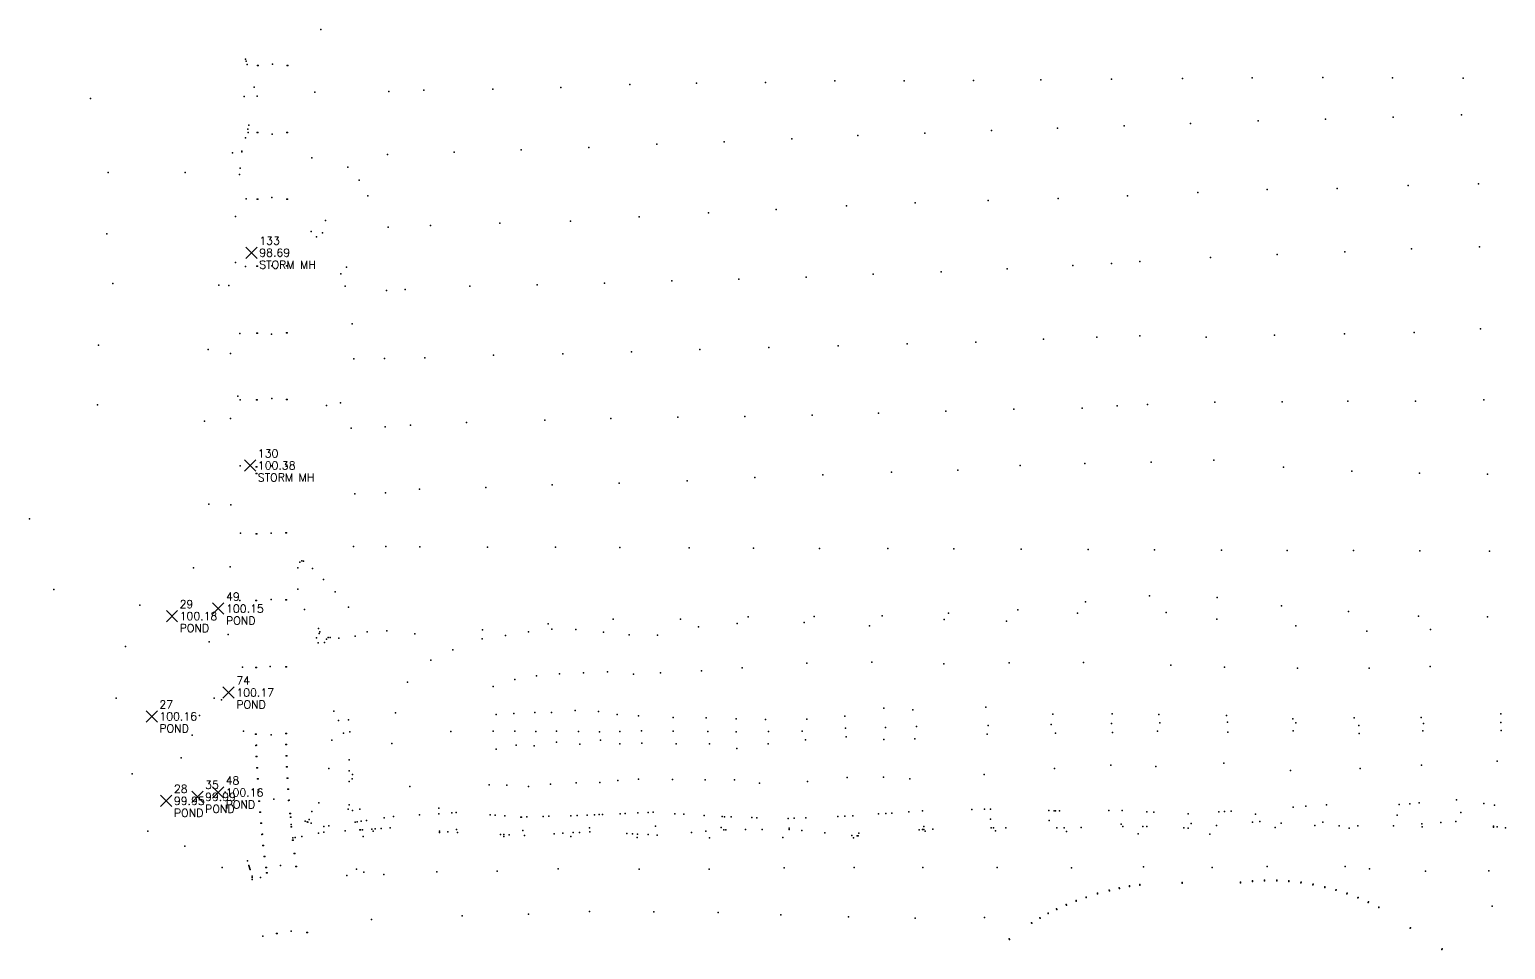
# Model space of a CAD drawing. Header units: feet. Extents: x 18182 to 20399, y 21105 to 22476.
# Drawn here: x 18182 to 19288, y 21105 to 21795 of the extents above; entities that cross this region are included whole.
import ezdxf

# ---------------------------------------------------------------- set-up
doc = ezdxf.new("R2010")
doc.units = ezdxf.units.FT
doc.header["$MEASUREMENT"] = 0
doc.layers.add('V-NODE-TEXT', color=11, linetype='Continuous')
doc.styles.get("Standard").update_dxf_attribs({"font": 'simplex.shx'})

# ---------------------------------------------------------------- blocks, each defined once
blk = doc.blocks.new('*U2413', base_point=(20023.7, 20460, 98.7))
at = {"layer": 'V-NODE-TEXT', "linetype": 'ByBlock', "char_height": 6}
for s, insert, attachment_point in [('133', (20029.5, 20466, 98.7), 7), ('98.69', (20029.5, 20460, 98.7), 4), ('STORM MH', (20029.5, 20454, 98.7), 1)]:
    blk.add_mtext(s, dxfattribs=dict(at, insert=insert, attachment_point=attachment_point))
blk = doc.blocks.new('*U2418', base_point=(20022.7, 20300.5, 100.4))
at = {"layer": 'V-NODE-TEXT', "linetype": 'ByBlock', "char_height": 6}
for s, insert, attachment_point in [('130', (20028.4, 20306.5, 100.4), 7), ('STORM MH', (20028.4, 20294.5, 100.4), 1), ('100.38', (20028.4, 20300.5, 100.4), 4)]:
    blk.add_mtext(s, dxfattribs=dict(at, insert=insert, attachment_point=attachment_point))
blk = doc.blocks.new('*U2476', base_point=(20006.5, 20130.4, 100.2))
at = {"layer": 'V-NODE-TEXT', "linetype": 'ByBlock', "char_height": 6}
for s, insert, attachment_point in [('74', (20012.3, 20136.4, 100.2), 7), ('100.17', (20012.3, 20130.4, 100.2), 4), ('POND', (20012.3, 20124.4, 100.2), 1)]:
    blk.add_mtext(s, dxfattribs=dict(at, insert=insert, attachment_point=attachment_point))
blk = doc.blocks.new('*U2503', base_point=(19998.7, 20193.3, 100.2))
at = {"layer": 'V-NODE-TEXT', "linetype": 'ByBlock', "char_height": 6}
for s, insert, attachment_point in [('49', (20004.5, 20199.3, 100.2), 7), ('100.15', (20004.5, 20193.3, 100.2), 4), ('POND', (20004.5, 20187.3, 100.2), 1)]:
    blk.add_mtext(s, dxfattribs=dict(at, insert=insert, attachment_point=attachment_point))
blk = doc.blocks.new('*U2506', base_point=(19998.6, 20055.5, 100.2))
at = {"layer": 'V-NODE-TEXT', "linetype": 'ByBlock', "char_height": 6}
for s, insert, attachment_point in [('48', (20004.3, 20061.5, 100.2), 7), ('100.16', (20004.3, 20055.5, 100.2), 4), ('POND', (20004.3, 20049.5, 100.2), 1)]:
    blk.add_mtext(s, dxfattribs=dict(at, insert=insert, attachment_point=attachment_point))
blk = doc.blocks.new('*U2521', base_point=(19983.2, 20052.2, 100))
at = {"layer": 'V-NODE-TEXT', "linetype": 'ByBlock', "char_height": 6}
for s, insert, attachment_point in [('35', (19988.9, 20058.2, 100), 7), ('99.99', (19988.9, 20052.2, 100), 4), ('POND', (19988.9, 20046.2, 100), 1)]:
    blk.add_mtext(s, dxfattribs=dict(at, insert=insert, attachment_point=attachment_point))
blk = doc.blocks.new('*U2529', base_point=(19964.1, 20187.7, 100.2))
at = {"layer": 'V-NODE-TEXT', "linetype": 'ByBlock', "char_height": 6}
for s, insert, attachment_point in [('29', (19969.8, 20193.7, 100.2), 7), ('100.18', (19969.8, 20187.7, 100.2), 4), ('POND', (19969.8, 20181.7, 100.2), 1)]:
    blk.add_mtext(s, dxfattribs=dict(at, insert=insert, attachment_point=attachment_point))
blk = doc.blocks.new('*U2532', base_point=(19959.8, 20049.2, 99.9))
at = {"layer": 'V-NODE-TEXT', "linetype": 'ByBlock', "char_height": 6}
for s, insert, attachment_point in [('28', (19965.5, 20055.2, 99.9), 7), ('99.95', (19965.5, 20049.2, 99.9), 4), ('POND', (19965.5, 20043.2, 99.9), 1)]:
    blk.add_mtext(s, dxfattribs=dict(at, insert=insert, attachment_point=attachment_point))
blk = doc.blocks.new('*U2535', base_point=(19948.8, 20112.5, 100.2))
at = {"layer": 'V-NODE-TEXT', "linetype": 'ByBlock', "char_height": 6}
for s, insert, attachment_point in [('27', (19954.6, 20118.5, 100.2), 7), ('POND', (19954.6, 20106.5, 100.2), 1), ('100.16', (19954.6, 20112.5, 100.2), 4)]:
    blk.add_mtext(s, dxfattribs=dict(at, insert=insert, attachment_point=attachment_point))

msp = doc.modelspace()

# ---------------------------------------------------------------- linework, layer by layer
at = {"color": 0, "linetype": 'ByBlock', "lineweight": -2, "transparency": 16777216}
for p, q in [((18344.1, 21623.2, -901.3), (18352.6, 21631.7, -901.3)), ((18344.1, 21631.7, -901.3), (18352.6, 21623.2, -901.3)), ((18343.1, 21463.7, -899.6), (18351.5, 21472.2, -899.6)), ((18343.1, 21472.2, -899.6), (18351.5, 21463.7, -899.6)), ((18284.5, 21350.9, -899.8), (18292.9, 21359.3, -899.8)), ((18284.5, 21359.3, -899.8), (18292.9, 21350.9, -899.8)), ((18319.1, 21356.5, -899.8), (18327.6, 21365, -899.8)), ((18319.1, 21365, -899.8), (18327.6, 21356.5, -899.8)), ((18326.9, 21293.6, -899.8), (18335.4, 21302, -899.8)), ((18326.9, 21302, -899.8), (18335.4, 21293.6, -899.8)), ((18269.2, 21275.7, -899.8), (18277.7, 21284.2, -899.8)), ((18269.2, 21284.2, -899.8), (18277.7, 21275.7, -899.8)), ((18303.5, 21215.4, -900), (18312, 21223.8, -900)), ((18303.5, 21223.8, -900), (18312, 21215.4, -900)), ((18319, 21218.7, -899.8), (18327.5, 21227.2, -899.8)), ((18319, 21227.2, -899.8), (18327.5, 21218.7, -899.8)), ((18280.1, 21212.4, -900.1), (18288.6, 21220.8, -900.1)), ((18280.1, 21220.8, -900.1), (18288.6, 21212.4, -900.1))]:
    msp.add_line(p, q, dxfattribs=at)
for p in [(18400.2, 21794.8, -902.5), (18343.8, 21772.6, -903.2), (18344.3, 21771.1, -903.2), (18345.1, 21768.5, -903.1), (18352.7, 21767.9, -902.9), (18353.2, 21767.9, -903.4), (18364.1, 21768.8, -903.1), (18375, 21767.8, -903.4), (18375.5, 21767.8, -902.9), (18681.8, 21754.6, -905.1), (18733.7, 21755.1, -905.1), (18785.6, 21756.2, -905.3), (18837.5, 21756.4, -905.5), (18889.6, 21756.6, -905.5), (18940.1, 21757, -905.9), (18993.1, 21757.5, -906.6), (19046.2, 21758.1, -906.9), (19098.5, 21758.5, -907), (19151.4, 21758.9, -907.1), (19203.6, 21758.6, -907), (19256.7, 21758.3, -906.6), (18227.7, 21743.1, -902.2), (18342.9, 21744.6, -902.5), (18350.4, 21751.5, -902.8), (18352.5, 21744.7, -902.7), (18395.8, 21747.8, -900.3), (18451.2, 21748.2, -904.3), (18477.4, 21749.2, -904.8), (18529.1, 21750, -905), (18580.1, 21751.4, -905), (18632, 21753.5, -905.1), (18346.4, 21723, -902.4), (18952.4, 21720.8, -906.1), (19002.6, 21722.7, -906.7), (19052.2, 21724.4, -906.7), (19102.9, 21726.3, -906.7), (19153.4, 21727.7, -906.7), (19204.2, 21729.2, -906.6), (19255.3, 21730.8, -906.6), (18343.8, 21713.5, -902.3), (18345.6, 21720, -902.3), (18345.7, 21717.7, -902.4), (18352.6, 21717.6, -902.5), (18353.1, 21717.6, -903), (18363.7, 21716.4, -902.9), (18374.8, 21717.7, -903), (18375.3, 21717.7, -902.5), (18702.7, 21710.5, -904.8), (18753.3, 21712.9, -905), (18802.8, 21715.4, -905.3), (18853, 21717.2, -905.5), (18903, 21719, -905.6), (18334.1, 21702.3, -902.9), (18341, 21703.6, -902.1), (18341, 21703, -902.1), (18393.4, 21698.5, -900.6), (18450.2, 21701.1, -904.2), (18500.2, 21702.9, -904.8), (18550.5, 21704.6, -904.9), (18601.2, 21706.4, -905), (18652.1, 21708.9, -904.8), (18240.8, 21687.7, -901.6), (18298.6, 21687.7, -902), (18339.8, 21690.8, -902.1), (18420.5, 21691.5, -902), (18339.3, 21686, -902.1), (18428.9, 21681.8, -903.1), (19215.5, 21677.8, -905.5), (19268.2, 21679, -905.7), (18344.2, 21667.9, -901.8), (18352.5, 21667.5, -901.9), (18353, 21667.5, -902.4), (18363.6, 21668.8, -902.2), (18374.7, 21667.7, -902.5), (18375.2, 21667.7, -902), (18435.4, 21670.1, -903.5), (18900.6, 21666.5, -905.4), (18953.1, 21668, -905.7), (19005.1, 21670.2, -906.5), (19057.8, 21672.5, -906.3), (19109.6, 21674.9, -905.5), (19162.2, 21675.6, -905.3), (18336.4, 21654.6, -902.1), (18639, 21654.3, -904.9), (18691, 21657.3, -904.8), (18741.6, 21660, -904.8), (18794.3, 21662.5, -905), (18845.9, 21664.8, -905.2), (18393, 21643.3, -899.8), (18403.8, 21651.7, -899.8), (18450.8, 21646.6, -904), (18482.5, 21648, -904.5), (18534.4, 21649.6, -904.6), (18587.4, 21651.2, -904.8), (18239.8, 21641.6, -901.4), (18397, 21639.3, -899.6), (18401.4, 21642.5, -899.9), (19067.2, 21623.8, -904.7), (19117.2, 21626.1, -903.9), (19167.9, 21628.2, -903.9), (19217.9, 21630.4, -903.8), (19268.8, 21631.9, -904), (18336.4, 21620.1, -901.8), (18343.9, 21617.2, -901.8), (18352.3, 21617.4, -901.4), (18352.8, 21617.4, -901.9), (18363.5, 21617.7, -901.7), (18374.5, 21617.7, -901.9), (18375, 21617.7, -901.4), (18415.2, 21611.6, -900.7), (18419.4, 21616.6, -901.4), (18814.4, 21611.5, -905), (18865.2, 21613.2, -905.2), (18914.8, 21615.3, -905.2), (18964.1, 21617.9, -905.6), (18993, 21619.5, -906.3), (19014.2, 21620.8, -905.8), (18244.4, 21604.5, -901.3), (18323.9, 21603.1, -901.5), (18331.4, 21602.8, -902), (18418.4, 21602.5, -901.1), (18449.6, 21599.2, -903.9), (18463.4, 21599.8, -904), (18512, 21602.3, -904.4), (18562.4, 21603.3, -904.5), (18612.9, 21604.7, -904.5), (18663.3, 21606.3, -904.7), (18713.6, 21607.7, -904.8), (18764.2, 21609.1, -904.9), (18339.6, 21567, -900.6), (18352.2, 21567.2, -900.8), (18352.7, 21567.2, -901.3), (18363.2, 21566.5, -901.1), (18374.5, 21567.5, -901.4), (18375, 21567.5, -900.9), (18423.7, 21574.2, -901.9), (19115.2, 21565.7, -902.7), (19167.7, 21566.6, -901.9), (19220, 21567.6, -901.9), (19269.6, 21570.5, -901.8), (18233.7, 21558.1, -900.1), (18315.7, 21554.9, -901.1), (18684.5, 21555, -904.6), (18736.2, 21556.4, -904.7), (18788, 21557.7, -904.9), (18839.8, 21559.2, -905.1), (18891.4, 21560.5, -905.1), (18941.9, 21562.8, -905.3), (18981.9, 21564.3, -906), (19014.3, 21565.2, -905.4), (19063.9, 21564.1, -903.6), (18332.6, 21551.9, -901.3), (18424.9, 21547.9, -902.1), (18447.9, 21548.1, -903.6), (18478.1, 21548.7, -904.1), (18529.8, 21550.6, -904.2), (18581.7, 21551.8, -904.3), (18633.2, 21553.3, -904.5), (18232.9, 21513.4, -900.1), (18338.1, 21520, -901), (18339.9, 21517.2, -901), (18352, 21517.1, -900.3), (18352.5, 21517.1, -900.8), (18363.4, 21518.3, -900.5), (18374.4, 21517.5, -900.8), (18374.9, 21517.5, -900.3), (18404.6, 21512.9, -900.6), (18415.1, 21514.9, -901.3), (18970.9, 21510.9, -905.3), (18997.2, 21512.6, -905.7), (19020.1, 21513.6, -905.4), (19070.5, 21515.4, -903.7), (19121, 21515.7, -902.5), (19170.1, 21516.1, -901), (19221, 21516.3, -900.5), (19272.2, 21517.1, -900.6), (18313, 21501.2, -901.1), (18332.5, 21503.1, -901.3), (18509.5, 21500.2, -904.2), (18568.1, 21502.1, -904.2), (18617.6, 21503.3, -904.4), (18667.9, 21504.3, -904.5), (18718.2, 21504.7, -904.6), (18768.5, 21505.8, -904.7), (18818.3, 21507.3, -904.8), (18868.7, 21508.6, -905), (18919.9, 21510.1, -905.1), (18422.9, 21496.1, -902), (18448.4, 21497, -903.5), (18467.4, 21498.3, -903.6), (18339.7, 21467.8, -900.5), (18351.8, 21467, -899.9), (18352.3, 21467, -900.4), (18363.3, 21467.8, -900), (18374.3, 21467.5, -900.3), (18374.8, 21467.5, -899.8), (18924.5, 21468, -905.1), (18973.1, 21469.6, -905), (19022.7, 21470.6, -905.5), (19069.6, 21471.9, -904.2), (19122, 21466.8, -902.6), (18351.8, 21462.1, -899.8), (18352.3, 21462.1, -900.3), (18674.8, 21456.6, -904.4), (18725.6, 21459, -904.6), (18776.7, 21460.9, -904.5), (18828, 21463, -904.6), (18877.8, 21464.6, -904.9), (19173.1, 21463.7, -901.1), (19223.8, 21462.3, -900), (19275, 21461.6, -899.8), (18425.7, 21446.8, -901.8), (18448.8, 21447.5, -903), (18474.2, 21450.3, -903.6), (18523.9, 21451.6, -903.9), (18573.6, 21453.4, -903.9), (18624, 21454.8, -904.2), (18316.2, 21438.9, -900.4), (18332.8, 21438.4, -900.7), (18181.9, 21427.9, -899.7), (18340, 21417.2, -900), (18351.7, 21416.9, -899.2), (18352.2, 21416.9, -899.7), (18363.1, 21417.3, -899.5), (18374.1, 21417.5, -899.7), (18374.6, 21417.5, -899.2), (18424.7, 21407.4, -901.4), (18449, 21407.2, -902.9), (18474.4, 21407.1, -903.2), (18525.2, 21406.9, -903.3), (18576.1, 21406.7, -903.4), (18624.5, 21406.5, -903.6), (18676.4, 21406.3, -904.4), (18724.7, 21406.1, -904.6), (18774.2, 21405.9, -904.8), (18825.2, 21405.7, -904.6), (18874.9, 21405.5, -904.7), (18925.4, 21405.3, -904.9), (18975.4, 21405.1, -905), (19025.2, 21404.8, -905.5), (19075.5, 21404.6, -905.5), (19124.6, 21404.4, -903.5), (19174.5, 21404.2, -901.9), (19224.1, 21404, -900.5), (19276.4, 21403.8, -899.9), (18304.8, 21391.2, -900), (18332.2, 21392.1, -899.9), (18382.9, 21391.2, -898.8), (18384.5, 21395.6, -898.9), (18385.9, 21396.6, -898.9), (18387.2, 21396.3, -898.9), (18394, 21390.8, -899.1), (18402.2, 21382.5, -899.4), (18200.1, 21375.1, -898.9), (18339.5, 21366.9, -899.3), (18351.6, 21366.8, -898.6), (18352.1, 21366.8, -899.1), (18363, 21367.6, -899), (18374, 21367.3, -899.1), (18374.5, 21367.3, -898.6), (18383.1, 21375.2, -898.7), (18410.9, 21373.2, -900), (19021.6, 21370.2, -905.2), (19072.1, 21369.1, -905.3), (18264.6, 21363.3, -899.6), (18388.1, 21360.1, -898.8), (18420.9, 21361.7, -900.7), (18870.9, 21357.2, -904.7), (18922.9, 21359.9, -904.9), (18967.5, 21357.2, -904.7), (18973.5, 21365.8, -905), (19034, 21357.8, -904.9), (19120.5, 21362.9, -904.3), (19170.7, 21358.6, -902.2), (18398.4, 21345.7, -899), (18521.5, 21344.9, -902.3), (18570.8, 21349.4, -902.3), (18573.5, 21345.2, -901.6), (18591.3, 21345, -902.1), (18619.5, 21352.7, -903), (18669.8, 21352.9, -904.1), (18683.4, 21347.1, -904.1), (18712.3, 21349.6, -904.2), (18720.5, 21354.5, -904.5), (18762.7, 21350.4, -904), (18770.2, 21354.9, -904.2), (18811.7, 21347.9, -903.4), (18821, 21355.2, -904.4), (18867.6, 21352.5, -904.4), (18914.4, 21351.2, -904.5), (19072, 21352.9, -904.5), (19131.3, 21347.8, -903.2), (19223.2, 21355.1, -900.9), (19232.2, 21345.1, -900.2), (19274.9, 21354.6, -900), (18316.6, 21335.8, -900.1), (18330.9, 21341.3, -899.8), (18397, 21338.8, -898.9), (18398.2, 21335, -898.9), (18399.1, 21342, -899), (18399.6, 21343.4, -899), (18403.1, 21335.3, -899.1), (18404.5, 21337.9, -899.1), (18405.8, 21339, -899.2), (18407.2, 21339.2, -899.4), (18413.8, 21338.7, -899.9), (18425.9, 21340.2, -900.6), (18435, 21343.3, -901.3), (18449.7, 21344, -902.5), (18470.8, 21341.9, -902.6), (18521.3, 21338.1, -901.6), (18538.8, 21340.5, -901.2), (18556, 21343.3, -901.3), (18612.1, 21343.2, -902.4), (18631.3, 21341, -902.8), (18652.7, 21340.8, -903.2), (19184.5, 21343.9, -901.4), (18253.8, 21332.4, -899.3), (18482.8, 21322.2, -901.5), (18499.2, 21329.8, -901.3), (18341.5, 21316.9, -898.8), (18351.5, 21316.6, -898.1), (18352, 21316.6, -898.6), (18362.3, 21317.3, -898.4), (18373.9, 21317.2, -898.6), (18374.4, 21317.2, -898.1), (18579.3, 21311.9, -891.5), (18597.2, 21312.6, -892.5), (18615.2, 21313.3, -894.3), (18634.7, 21311.7, -895), (18655, 21312.6, -895.7), (18685.6, 21314.1, -896), (18716, 21316.4, -895.4), (18764.5, 21319.8, -894.4), (18813.4, 21320.6, -895.3), (18867.4, 21319.4, -895.9), (18916.2, 21320.2, -896.3), (18972, 21320.4, -895.1), (19037.4, 21318.3, -893.5), (19077.6, 21316.9, -893.8), (19132.5, 21316.1, -893.7), (19186.2, 21316.2, -894), (19232, 21317.3, -893.6), (18465.3, 21305.6, -901.1), (18529.5, 21302.4, -890.5), (18545.7, 21307.7, -890.5), (18562, 21310.3, -891), (18246.9, 21293.6, -899.4), (18320.2, 21293.7, -900.7), (18325.7, 21292.4, -900.7), (18309.2, 21280.7, -900.6), (18409.9, 21283.9, -899), (18456.2, 21282.7, -900.2), (18531.8, 21281.3, -882.9), (18545, 21282.1, -880.7), (18560.6, 21282.9, -880.3), (18573.2, 21282.9, -880.8), (18590.9, 21284.4, -882.4), (18608.4, 21283.6, -884.2), (18622.3, 21281.3, -885.1), (18638.5, 21280.4, -886.7), (18664.4, 21279.2, -887.1), (18689.1, 21278.8, -886.3), (18711.7, 21278.2, -884.4), (18793, 21280.2, -882), (18822.3, 21286.2, -884.4), (18844, 21284.8, -885.2), (18898.9, 21286.8, -886), (18948.9, 21281.6, -884.5), (18993.4, 21281.8, -882.4), (19028.5, 21281.4, -881.4), (19079.1, 21280.7, -881.8), (19128.9, 21278.1, -881), (19175, 21278.9, -880.9), (19225.2, 21279.2, -882.9), (19284.9, 21281.8, -884), (18342.2, 21268.9, -898.3), (18373.9, 21267.1, -898), (18374.4, 21267.1, -897.5), (18413.6, 21276.8, -899.1), (18417.2, 21267.3, -899.5), (18421, 21277.4, -899.7), (18422, 21268.4, -899.7), (18497.8, 21268.6, -891), (18529.5, 21268.9, -881.5), (18545.6, 21268.8, -879.5), (18561.5, 21268.7, -879.3), (18576.9, 21268.9, -880), (18593.4, 21268.5, -881.8), (18609.2, 21268.4, -883.4), (18624.5, 21268.5, -885), (18640.7, 21269.1, -886.1), (18664.4, 21268.9, -886.6), (18690.3, 21268.6, -885.2), (18711.5, 21268.4, -883.8), (18733.5, 21277.5, -883.1), (18735.8, 21268.5, -882.2), (18761.1, 21268.9, -880.3), (18764.7, 21277.8, -881), (18793.7, 21271, -881.4), (18823.6, 21271.5, -883.7), (18846.8, 21272.3, -884.9), (18900.5, 21273.1, -885.3), (18947.7, 21273.8, -884.3), (18951.1, 21267.3, -884.8), (18993.1, 21274.5, -881.9), (18993.8, 21267.8, -882.2), (19027.6, 21268.9, -881.8), (19029.2, 21275.1, -881.1), (19079.9, 21275.7, -881.4), (19080.2, 21268.1, -882.2), (19129.1, 21269.2, -881.1), (19131.1, 21275.1, -880.4), (19178.4, 21273.1, -880), (19178.7, 21267, -881.4), (19226.3, 21269.2, -883.2), (19227, 21274.7, -882.4), (19284.9, 21275.3, -883.4), (19285.1, 21269.4, -883.8), (18303.9, 21265.8, -900.4), (18351.3, 21266.6, -897.6), (18351.6, 21258.2, -897.5), (18351.8, 21266.6, -898.1), (18352.1, 21258.3, -898), (18362.9, 21266.1, -897.8), (18374.1, 21258.8, -898), (18374.6, 21258.8, -897.5), (18408.6, 21262.1, -898.6), (18453.6, 21259.6, -899.9), (18546.8, 21258.4, -880.3), (18560.2, 21257.8, -880.3), (18577, 21260.6, -881), (18594.3, 21259.2, -882.9), (18609.8, 21262.2, -884.3), (18624.4, 21259.5, -886.3), (18640.8, 21259.8, -886.9), (18666.7, 21259.5, -887.2), (18691.7, 21259.3, -885.5), (18712, 21255.9, -885.1), (18735.5, 21259.3, -882.9), (18763.5, 21262.4, -881), (18794, 21264.7, -881.9), (18822.4, 21262.7, -884.6), (18845.6, 21263.2, -885.7), (18899.7, 21266.5, -885.7), (18295.5, 21249, -900.2), (18351.9, 21249.9, -897.4), (18352.4, 21249.9, -897.9), (18374.3, 21250.4, -897.9), (18374.8, 21250.4, -897.4), (18421.5, 21247.4, -899.3), (18531.8, 21255.4, -882.3), (19077.3, 21245, -890.8), (19282.1, 21246.5, -891), (18258.8, 21236.9, -898.9), (18352.2, 21241.5, -897.3), (18352.7, 21241.5, -897.8), (18374.6, 21242.1, -897.8), (18375, 21233.7, -897.7), (18375.1, 21242.1, -897.3), (18375.5, 21233.7, -897.2), (18406.3, 21241, -897.9), (18421.5, 21239.2, -899.2), (18423.9, 21236.5, -899.2), (18794.8, 21234.1, -891.3), (18822, 21234.3, -892.6), (18897.6, 21236.4, -894.2), (18950.2, 21240.8, -892.2), (18992.6, 21243.4, -890), (19026.2, 21242.4, -890.8), (19127.1, 21239.5, -892.4), (19179.3, 21240.8, -892.4), (19225.5, 21243.4, -893), (18328.5, 21223.1, -898.5), (18352.7, 21233.2, -897.2), (18353.2, 21233.2, -897.7), (18353.2, 21224.8, -897.1), (18353.7, 21224.8, -897.6), (18375.5, 21225.4, -897.6), (18376, 21225.4, -897.1), (18421.4, 21231.1, -898.9), (18423.8, 21233.1, -899.1), (18467, 21227.5, -898.8), (18526.5, 21228.7, -891), (18539.7, 21228.5, -890.4), (18555.9, 21227.3, -891.1), (18572.4, 21229.2, -891.6), (18591.6, 21230.2, -892.5), (18609.4, 21230.3, -893.8), (18622.9, 21231.8, -894), (18638.3, 21233, -894), (18664, 21232.6, -893.8), (18688.4, 21232.5, -892.7), (18710.3, 21232.4, -891.5), (18729.2, 21230, -892), (18765.2, 21231.1, -891.7), (18841.8, 21233.1, -893.9), (18344.4, 21216.6, -897.1), (18353.8, 21216.5, -897), (18354.3, 21216.5, -897.5), (18365, 21217.8, -897.3), (18376.1, 21217, -897.5), (18376.6, 21217.1, -897), (18398.8, 21215.1, -897.3), (18421.5, 21213.6, -898.4), (19129.1, 21212, -902.9), (19138.8, 21212.6, -902.7), (19154.3, 21213.7, -902.4), (19208.6, 21213.8, -903.4), (19216.6, 21214.5, -903.3), (19223.7, 21215.1, -903.3), (19251.7, 21217.5, -903.1), (19272.1, 21214.6, -903.7), (19280.1, 21213.4, -903.9), (18354.5, 21208.1, -896.9), (18355, 21208.2, -897.4), (18376.9, 21207.1, -897.4), (18377.4, 21207.1, -896.9), (18377.5, 21204.5, -896.9), (18377.7, 21204.5, -896.9), (18388.5, 21201.4, -897), (18390.1, 21200.9, -897), (18390.6, 21200.7, -897), (18391.4, 21202.6, -897), (18393.5, 21208.6, -896.9), (18420.8, 21210.5, -898.2), (18424.1, 21209.3, -898.5), (18426.1, 21200.7, -898.1), (18427.5, 21200.9, -898.2), (18429.4, 21210.4, -898.9), (18430.6, 21201.4, -898.3), (18434.6, 21201.9, -898.5), (18447.7, 21203.8, -899.1), (18454.8, 21204.8, -899.4), (18474.3, 21206.1, -899.1), (18488.8, 21211.2, -898.6), (18488.8, 21207, -898.8), (18498.5, 21207.6, -898.6), (18501.7, 21207.8, -898.6), (18527.2, 21206.1, -899), (18531, 21205.8, -899.1), (18538.2, 21205.4, -899.2), (18550.2, 21204.5, -899.4), (18550.7, 21204.5, -899.4), (18554.7, 21204.6, -899.6), (18566.9, 21205, -900), (18571.2, 21205.1, -900.2), (18587.6, 21205.5, -900.8), (18592.4, 21205.7, -900.9), (18599.8, 21205.9, -901.2), (18605.4, 21206.1, -901.1), (18608.9, 21206.3, -901.1), (18611.5, 21206.4, -901.1), (18624.6, 21207, -901), (18628.4, 21207.1, -901), (18638, 21207.6, -900.9), (18645.7, 21207.9, -900.8), (18649.3, 21208.1, -900.8), (18665.6, 21207, -900.9), (18672.4, 21206.6, -901), (18687.6, 21205.6, -901.1), (18701.1, 21204.8, -901.3), (18702.9, 21204.7, -901.3), (18707.9, 21204.6, -901.3), (18723.3, 21204.2, -901.4), (18727.2, 21204, -901.4), (18750.7, 21203.4, -901.5), (18755.2, 21203.6, -901.5), (18763.8, 21203.9, -901.6), (18787.8, 21204.9, -901.7), (18793.2, 21205.1, -901.7), (18799.1, 21205.4, -901.7), (18818.4, 21206.8, -901.9), (18823.8, 21207.2, -902), (18828.2, 21207.5, -902), (18841, 21208.5, -902.1), (18851.3, 21209.2, -902.2), (18888.2, 21210.1, -902.7), (18897.9, 21210.4, -902.8), (18902.3, 21210.5, -902.9), (18902.4, 21202.9, -904.2), (18946.1, 21209.3, -904), (18946.2, 21201.9, -904.8), (18950, 21209.2, -904.1), (18951, 21209.2, -904), (18954.1, 21209.2, -904), (18991, 21209.3, -902.9), (19001.1, 21209.3, -902.6), (19019.4, 21208.4, -903.3), (19024.8, 21208.1, -903.5), (19050.5, 21206.8, -904.4), (19073.5, 21208.4, -903.9), (19077.6, 21208.6, -903.9), (19082.8, 21209, -903.8), (19098.7, 21200.6, -904.6), (19100.9, 21206.6, -905.1), (19104.1, 21201.1, -904.6), (19151.4, 21200.6, -904.2), (19207.2, 21206, -905), (19251.2, 21201.2, -903.6), (19254.8, 21207.8, -905.1), (18270.5, 21193.8, -899.6), (18355.2, 21199.8, -896.9), (18355.7, 21199.9, -897.4), (18356, 21191.5, -896.8), (18356.5, 21191.6, -897.3), (18377.9, 21197.1, -897.3), (18378.1, 21199, -896.8), (18378.3, 21197.2, -896.8), (18386.1, 21190, -896.8), (18393.1, 21200, -897), (18398.4, 21192.3, -896.9), (18402.5, 21197.3, -897), (18402.5, 21193.1, -896.9), (18406.3, 21197.9, -897.2), (18418.4, 21194.1, -897.8), (18429.4, 21194.8, -898.4), (18430, 21194.9, -898.4), (18431.4, 21194.9, -898.5), (18432.1, 21189.8, -898.5), (18438.6, 21195.4, -898.9), (18439.6, 21193.8, -899.2), (18441, 21195.6, -899), (18445.4, 21195.8, -899.3), (18452.3, 21196.3, -899.6), (18489.1, 21193.9, -899.8), (18489.1, 21192.8, -899.7), (18495.4, 21193.5, -899.9), (18502, 21195.1, -899.9), (18502.7, 21193, -899.9), (18535, 21191.5, -900.8), (18537.4, 21191.4, -900.9), (18537.4, 21189.8, -900.7), (18541.4, 21191.2, -901), (18551.8, 21194.3, -900.8), (18552.9, 21190.7, -901.3), (18575.2, 21191.9, -901.8), (18581.7, 21192.3, -901.9), (18587.7, 21189.8, -902.2), (18589.5, 21192.8, -902.1), (18594.2, 21193, -902.2), (18601.7, 21196.4, -902.5), (18601.9, 21193.5, -902.4), (18629.7, 21192.1, -902.7), (18633.9, 21191.9, -902.7), (18637.6, 21191.7, -902.8), (18645.7, 21191.3, -902.9), (18651.2, 21197.7, -902.9), (18652.4, 21190.9, -902.9), (18678.2, 21193, -903), (18689, 21193.9, -903), (18700.5, 21196.7, -903.2), (18702.5, 21195, -903.1), (18704, 21195, -903.1), (18718.7, 21195.1, -903.3), (18731.2, 21195.1, -903.4), (18751.3, 21196.1, -903.6), (18751.3, 21195.2, -903.7), (18760.8, 21194.3, -903.7), (18778, 21192.7, -903.8), (18798.4, 21190.7, -903.9), (18802.3, 21190.4, -904), (18803.2, 21190.5, -904), (18803.5, 21192.5, -904), (18848.9, 21194.8, -904), (18851.4, 21195.1, -904), (18852.3, 21197.3, -904), (18852.4, 21195.2, -904), (18853.4, 21193.9, -903.7), (18859, 21195.3, -904), (18902.7, 21196.3, -904.1), (18904.5, 21196.3, -904.1), (18906, 21194.2, -904.2), (18913.7, 21196.3, -904.2), (18951.9, 21196.4, -904.5), (18957.5, 21196.5, -904.5), (18959.2, 21193.7, -904.7), (18970.3, 21196.7, -904.6), (19000.2, 21199.2, -904.9), (19001.6, 21197.3, -904.7), (19013.1, 21192, -904.9), (19016.6, 21197.5, -904.8), (19019.5, 21197.4, -904.8), (19047.3, 21196.3, -904.9), (19050.5, 21196.2, -904.9), (19052.7, 21199.7, -905.4), (19066.6, 21191.7, -904.5), (19071.8, 21198.1, -904.8), (19115.6, 21196.7, -903.7), (19120.3, 21199.9, -904.3), (19145.4, 21198.1, -903.8), (19163.6, 21198, -903.8), (19171.1, 21196.2, -903.6), (19177.7, 21197.9, -903.9), (19204.3, 21197.8, -904), (19225.6, 21199.3, -903.8), (19226, 21197.1, -903.5), (19239.9, 21200.4, -903.7), (19279.4, 21197.6, -903.1), (19279.4, 21196.8, -902.6), (19282.2, 21197.2, -903), (19288.4, 21196.4, -902.9), (18298.4, 21182.6, -899.4), (18356.9, 21183.2, -896.7), (18357.4, 21183.3, -897.2), (18379, 21187.2, -897.2), (18379.2, 21188.8, -896.7), (18379.3, 21188.8, -896.7), (18379.5, 21187.2, -896.7), (18380.9, 21189.1, -896.7), (18637.4, 21189.1, -902.9), (18691.6, 21188.8, -903.6), (18746.5, 21189.1, -904), (18799.7, 21188.9, -903.9), (18345.2, 21171.6, -896.7), (18346.3, 21168.1, -896.6), (18346.5, 21167.5, -896.6), (18357.8, 21174.9, -896.7), (18358.3, 21175, -897.2), (18370, 21168.1, -896.8), (18380.2, 21177.3, -897.1), (18380.7, 21177.3, -896.6), (18381.5, 21167.4, -897), (18382, 21167.4, -896.5), (19109.6, 21167.4, -902.4), (19168.3, 21167.4, -902.7), (18326.3, 21166.8, -896.9), (18346.7, 21166.8, -896.5), (18346.8, 21166.5, -896.5), (18346.8, 21166.5, -896.5), (18347.1, 21165.8, -896.5), (18347.2, 21165.3, -896.5), (18348.9, 21160.1, -896.5), (18348.9, 21159.3, -896.6), (18348.9, 21157.8, -896.4), (18355, 21159.3, -896.1), (18358.9, 21166.7, -896.6), (18359.4, 21166.7, -897.1), (18359.4, 21162.6, -896.5), (18359.9, 21162.7, -897), (18419.7, 21160.8, -897), (18427, 21165.4, -897.5), (18432.6, 21163.3, -897.5), (18447.5, 21161.5, -897.9), (18487.3, 21163.4, -898.3), (18532.4, 21164, -899), (18578.2, 21165.6, -899.7), (18639, 21165.4, -900.3), (18691.5, 21165.5, -901.5), (18747.6, 21166.4, -901.8), (18800.2, 21166.6, -901.5), (18851.5, 21166.7, -901.2), (18907.2, 21166.6, -902), (18963.1, 21166.5, -902.5), (19017, 21167.2, -903.6), (19068.5, 21166.6, -902.8), (19098.7, 21156.7, -900.7), (19107.8, 21157.1, -900.6), (19107.8, 21156.6, -901.1), (19116.9, 21157.1, -900.4), (19116.9, 21156.6, -900.9), (19126, 21156.6, -900.2), (19186.3, 21165.6, -902.6), (19228.5, 21164, -902.2), (19275.8, 21164.1, -901.7), (18982.5, 21147.4, -899.8), (18982.6, 21146.9, -900.3), (18991.2, 21149.8, -900), (18991.4, 21149.3, -900.5), (18998.8, 21151.5, -900.2), (18998.9, 21151, -900.7), (19006.5, 21152.9, -900.4), (19006.5, 21152.4, -900.9), (19014.2, 21153.9, -900.5), (19014.2, 21153.4, -901), (19046.1, 21155.5, -900.9), (19046.1, 21155, -901.4), (19089.6, 21155.7, -900.9), (19089.7, 21155.2, -901.4), (19098.7, 21156.2, -901.2), (19126, 21156.1, -900.7), (19135, 21155.1, -900.6), (19135.1, 21155.6, -900.1), (19144, 21153.7, -900.4), (19144.1, 21154.2, -899.9), (19152.9, 21151.8, -900.3), (19153, 21152.3, -899.8), (19161.2, 21149.6, -900.1), (19161.4, 21150, -899.6), (19169.5, 21146.9, -899.9), (19169.7, 21147.4, -899.4), (18951.8, 21135.7, -898.9), (18952, 21135.2, -899.4), (18959, 21139, -899.1), (18959.2, 21138.5, -899.6), (18966.4, 21141.9, -899.3), (18966.6, 21141.5, -899.8), (18973.9, 21144.5, -899.5), (18974.1, 21144.1, -900), (19177.6, 21143.9, -899.8), (19177.8, 21144.3, -899.3), (19185.5, 21140.4, -899.6), (19185.7, 21140.9, -899.1), (19193.3, 21136.6, -899.5), (19193.5, 21137, -899), (19278.5, 21137.7, -898.6), (18438.3, 21127.7, -895.8), (18506.2, 21130.5, -895.9), (18555.9, 21131.7, -897.3), (18601.6, 21133.8, -898.7), (18649.8, 21133.4, -898.4), (18698.2, 21133, -898.6), (18745.2, 21131.3, -898), (18795.8, 21129.8, -898), (18845.9, 21128.6, -897.9), (18897.8, 21129.1, -898.9), (18933.1, 21125.3, -898.3), (18933.4, 21124.9, -898.8), (18939.2, 21129, -898.5), (18939.4, 21128.6, -899), (18945.4, 21132.5, -898.7), (18945.6, 21132.1, -899.2), (18356.8, 21115.2, -895.8), (18366.9, 21117.1, -896.1), (18367.4, 21117.2, -896.6), (18378, 21119, -896.3), (18389.7, 21117.9, -896.5), (18390.2, 21118, -896), (18916.2, 21113.1, -897.7), (18916.5, 21112.7, -898.2), (19217, 21121.1, -899.1), (19217.2, 21121.5, -898.6), (19240.7, 21105.2, -899.2), (19241, 21105.7, -898.7)]:
    msp.add_point(p, dxfattribs=at)

# ---------------------------------------------------------------- block references
at = {"layer": 'V-NODE-TEXT', "lineweight": -2}
for name, p in [('*U2413', (18348.3, 21627.5, -901.3)), ('*U2418', (18347.3, 21468, -899.6)), ('*U2529', (18288.7, 21355.1, -899.8)), ('*U2503', (18323.4, 21360.7, -899.8)), ('*U2476', (18331.1, 21297.8, -899.8)), ('*U2535', (18273.4, 21279.9, -899.8)), ('*U2506', (18323.2, 21222.9, -899.8)), ('*U2532', (18284.4, 21216.6, -900.1)), ('*U2521', (18307.8, 21219.6, -900))]:
    msp.add_blockref(name, p, dxfattribs=at)

doc.saveas('drawing.dxf')
